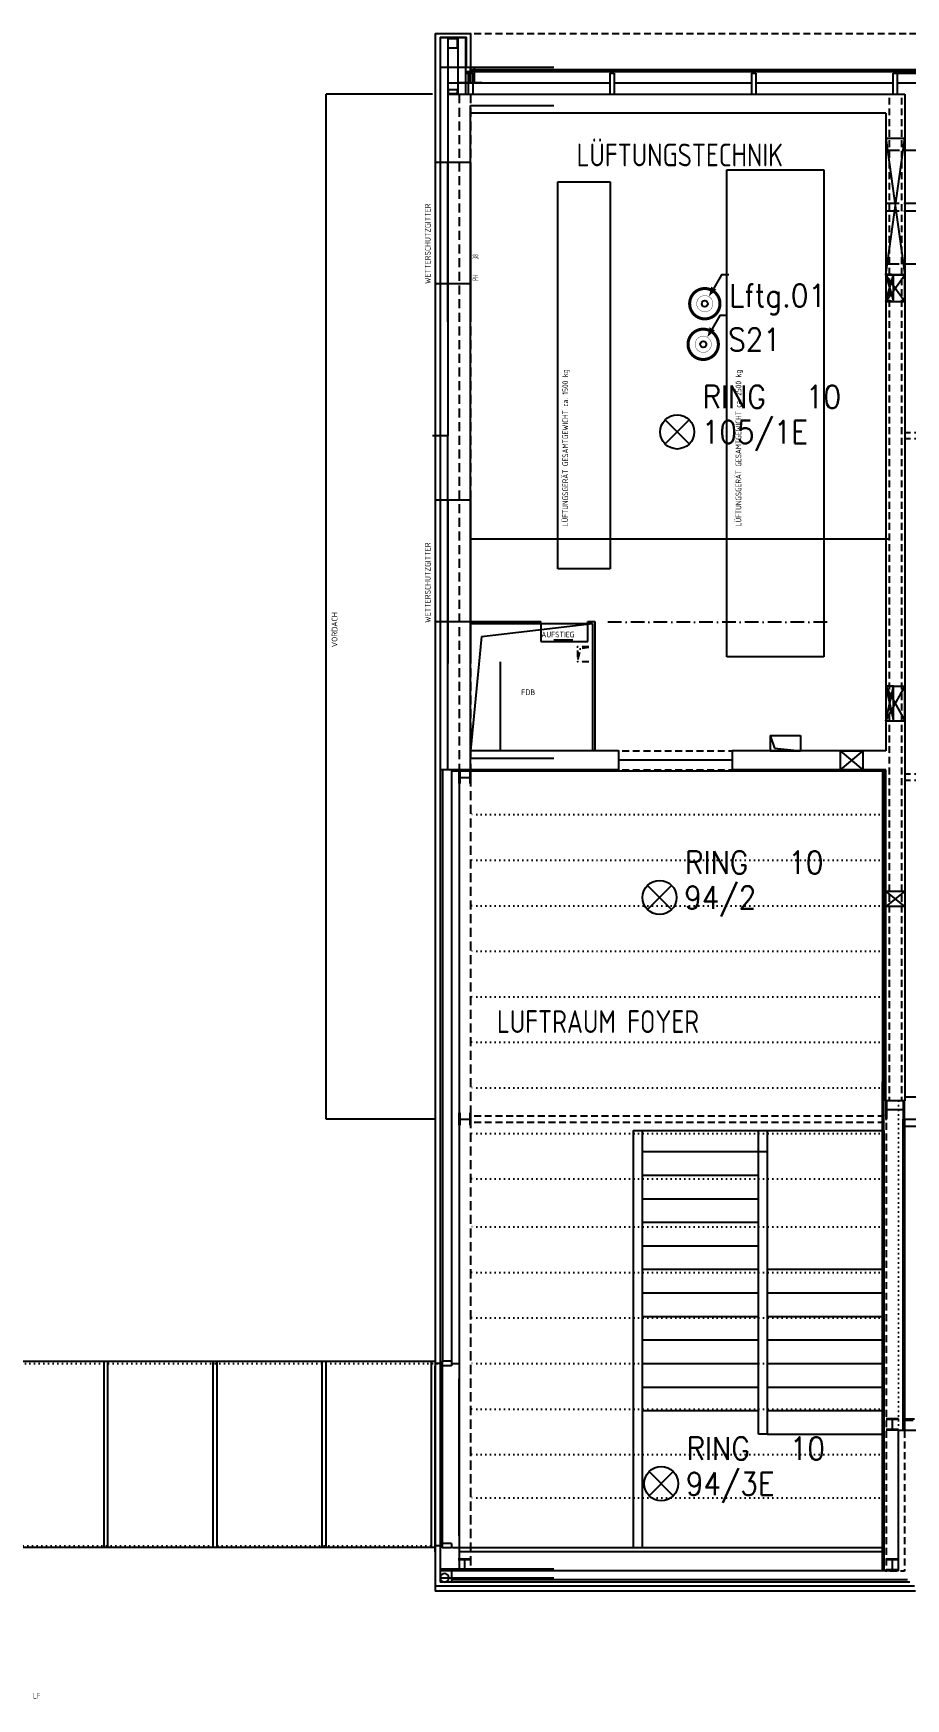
# Model space of a CAD drawing. Extents: x -85 to 7936, y -77 to 3090.
# Drawn here: x 4515 to 5665, y 746 to 2940 of the extents above; entities that cross this region are included whole.
import ezdxf
from ezdxf.enums import TextEntityAlignment as Align

# ---------------------------------------------------------------- set-up
doc = ezdxf.new("R2010")
doc.units = 0
doc.header["$LTSCALE"] = 120
for name, pattern in [('Y$0$ACHSE', [0.115, 0, -0.04, 0.075, 0]), ('Y$0$PUNKT_1MM', [0.05, 0, -0.05]), ('Z$0$ACHSE', [0.115, 0, -0.04, 0.075, 0]), ('Z$0$PUNKT_1MM', [0.05, 0, -0.05]), ('Z$0$STRICH_2_1MM', [0.15, 0.1, -0.05]), ('Z$0$STRICH_3_1MM_KANTEN', [0.2, 0.15, -0.05]), ('Z$0$STRICHPUNKT_3_1_1MM_ACHSEN', [0.25, 0.15, -0.05, 0, -0.05])]:
    doc.linetypes.add(name, pattern=pattern)
doc.layers.get('0').update_dxf_attribs({"linetype": 'CONTINUOUS'})
doc.layers.add('SECO-BRAND', color=240, linetype='CONTINUOUS')
doc.layers.add('SECO-BRAND_LOOP', color=81, linetype='CONTINUOUS')
doc.styles.add('ROMANS', font='romans.shx', dxfattribs={"width": 0.9})
doc.styles.add('SMALL', font='ISO.SHX', dxfattribs={"height": 12.5})

# ---------------------------------------------------------------- blocks, each defined once
blk = doc.blocks.new('SecoS-anschluss steuerung')
at = {"const_width": 0.4}
for points in [[(-0.02, 0, -1), (0.02, 0, 0.956007)], [(-0.02, 0, 1), (0.02, 0, -0.956007)]]:
    blk.add_lwpolyline(points, format="xyb", dxfattribs=at)
blk.add_lwpolyline([(0.055, 0.095, 0, 0.08, 0), (0.118, 0.205, 0.1, 0.1, 0)], format="xyseb")
blk.add_lwpolyline([(0.315, 0.379), (0.219, 0.379), (0.118, 0.205)])
at = {"const_width": 0.00445}
blk.add_lwpolyline([(-0.107, 0, 1), (0.107, 0, 1)], format="xyb", close=True, dxfattribs=at)
blk.add_circle((0, 0), 0.04)
at = {"style": 'ROMANS', "width": 0.9, "flags": 1}
for tag, p in [('PRODUKT_1', (-0.344, -0.029)), ('PRODUKT_2', (-0.344, -0.479)), ('TECHNIK', (-0.344, -0.931)), ('SECOPOS', (-0.344, -1.393))]:
    blk.add_attdef(tag, text='', height=0.3, dxfattribs=at).set_placement(p, align=Align.RIGHT)
at = {"color": 81, "style": 'ROMANS', "width": 0.9}
for tag, p in [('MELDERNUMMER', (0.33, -0.013)), ('LINE_1', (0.33, -0.461)), ('LINE_2', (0.33, -0.913)), ('ZUSATZTEXT', (0.33, -1.358))]:
    blk.add_attdef(tag, p, '', height=0.3, dxfattribs=at)
at = {"layer": 'SECO-BRAND_LOOP', "color": 7, "style": 'ROMANS', "width": 0.8}
for tag, p, flags in [('RING', (0.33, 0.436), 9), ('RINGNUMMER', (1.294, 0.436), 1)]:
    blk.add_attdef(tag, p, '', height=0.3, dxfattribs=dict(at, flags=flags))
blk = doc.blocks.new('SecoS-opt')
for p, q in [((0.159, 0.159), (-0.159, -0.159)), ((-0.159, 0.159), (0.159, -0.159))]:
    blk.add_line(p, q)
blk.add_circle((0, 0), 0.225)
at = {"style": 'ROMANS', "width": 0.9, "flags": 1}
for tag, p in [('PRODUKT_1', (-0.344, -0.147)), ('PRODUKT_2', (-0.344, -0.597)), ('TECHNIK', (-0.344, -1.049)), ('SECOPOS', (-0.344, -1.511))]:
    blk.add_attdef(tag, text='', height=0.3, dxfattribs=at).set_placement(p, align=Align.RIGHT)
at = {"color": 81, "style": 'ROMANS', "width": 0.9}
for tag, p in [('MELDERNUMMER', (0.33, -0.131)), ('LINE_1', (0.33, -0.989)), ('LINE_2', (0.33, -1.441)), ('ZUSATZTEXT', (0.33, -1.886))]:
    blk.add_attdef(tag, p, '', height=0.3, dxfattribs=at)
at = {"layer": 'SECO-BRAND_LOOP', "color": 7, "style": 'ROMANS', "width": 0.8, "flags": 8}
blk.add_attdef('RING', (0.33, -0.579), '', height=0.3, dxfattribs=at)
at = {"layer": 'SECO-BRAND_LOOP', "color": 7, "style": 'ROMANS', "width": 0.8}
blk.add_attdef('RINGNUMMER', (1.294, -0.579), '', height=0.3, dxfattribs=at)

msp = doc.modelspace()

# ---------------------------------------------------------------- linework, layer by layer
at = {"color": 252, "linetype": 'Continuous'}
for p, q in [((5045, 2940), (5045, 888)), ((5045, 2940), (5091.5, 2940)), ((5045, 2940), (5091.5, 2940)), ((5091.5, 2940), (5091.5, 2887.5)), ((5091.5, 2940), (5091.5, 2890)), ((5045, 2937), (5045, 888)), ((5051.5, 2935), (5051.5, 2657.5)), ((5051.5, 2935), (5086.5, 2935)), ((5051.5, 2934), (5051.5, 2710)), ((5085.3, 2934), (5051.5, 2934)), ((5061.5, 2934.2), (5061.5, 2860)), ((5062.3, 2933.1), (5074.3, 2933.1)), ((5062.3, 2921.1), (5062.3, 2933.1)), ((5062.3, 2921.1), (5074.3, 2921.1)), ((5074.3, 2921.1), (5074.3, 2933.1)), ((5075.3, 2860.3), (5075.3, 2934.2)), ((5085.3, 2860.5), (5085.3, 2934)), ((5086.5, 2895), (5086.5, 2935)), ((5201.5, 2895), (5051.5, 2895)), ((5061.5, 2875), (5061.5, 2710)), ((5061.5, 2875), (5201.5, 2875)), ((5061.5, 2875), (5201.5, 2875)), ((5106.5, 2875), (5076.5, 2875)), ((5085.3, 2889.9), (7898, 2889.9)), ((5085.3, 2887.5), (5094.5, 2887.5)), ((5088.5, 2887.5), (5088.5, 2860)), ((5088.5, 2887.5), (5094.5, 2887.5)), ((5091.5, 2880), (5091.5, 2895)), ((5091.5, 2895), (5091.5, 2880)), ((5091.5, 2892.5), (7891.5, 2892.5)), ((5091.5, 2875), (5091.5, 2890)), ((5091.5, 2890), (5091.5, 2875)), ((5091.5, 2875), (5201.5, 2875)), ((5094.5, 2887.5), (5094.5, 2860)), ((5094.5, 2875), (5275.1, 2875)), ((5096.5, 2895), (5096.5, 2875)), ((5275.1, 2887.5), (5275.1, 2860.5)), ((5275.1, 2887.5), (5281.1, 2887.5)), ((5275.1, 2887.5), (5281.1, 2887.5)), ((5278.1, 2887.5), (5278.1, 2889.9)), ((5281.1, 2887.5), (5281.1, 2860.5)), ((5281.1, 2875), (5461.8, 2875)), ((5461.8, 2887.5), (5461.8, 2860.2)), ((5461.8, 2887.5), (5467.8, 2887.5)), ((5461.8, 2887.5), (5467.8, 2887.5)), ((5464.8, 2887.5), (5464.8, 2889.9)), ((5467.8, 2887.5), (5467.8, 2860.2)), ((5467.8, 2875), (5648.5, 2875)), ((5648.5, 2887.5), (7898, 2887.5)), ((5648.5, 2860), (5648.5, 2887.5)), ((5648.5, 2887.5), (5654.5, 2887.5)), ((5651.5, 2887.5), (5651.5, 2889.9)), ((5654.5, 2860), (5654.5, 2887.5)), ((5654.5, 2875), (5835.1, 2875)), ((4901.5, 1510), (4901.5, 2860)), ((5041.5, 2860), (4901.5, 2860)), ((4901.5, 1510), (4901.5, 2860)), ((5041.5, 2860), (4901.5, 2860)), ((5061.5, 2860), (5664, 2860)), ((5061.5, 2860), (5061.5, 2770)), ((5062.3, 2865.9), (5074.3, 2865.9)), ((5062.3, 2865.9), (5062.3, 2860.9)), ((5062.3, 2860.9), (5074.3, 2860.9)), ((5074.3, 2860.9), (5074.3, 2865.9)), ((5664, 2860), (5664, 1970)), ((5091.5, 2560), (5091.5, 2845)), ((5091.5, 2845), (5201.5, 2845)), ((5639, 2834.9), (5091.5, 2834.9)), ((5091.5, 2770), (5091.5, 2834.9)), ((5639, 2834.9), (5639, 1995)), ((5639, 2802), (5664, 2802)), ((5639, 2802), (5664, 2622)), ((5639, 2622), (5664, 2802)), ((5061.5, 2770), (5045, 2770)), ((5061.5, 2610), (5061.5, 2770)), ((5091.5, 2770), (5061.5, 2770)), ((5091.5, 2770), (5091.5, 2610)), ((5206.8, 2234.8), (5206.8, 2744.4)), ((5206.8, 2744.4), (5275.7, 2744.4)), ((5275.7, 2744.4), (5275.7, 2234.8)), ((5429.3, 2118.7), (5429.3, 2760.1)), ((5429.3, 2760.1), (5557.2, 2760.1)), ((5557.2, 2760.1), (5557.2, 2118.7)), ((5051.5, 2710), (5051.5, 2410)), ((5061.5, 2560), (5061.5, 2710)), ((5061.5, 2710), (5061.5, 2560)), ((5091.5, 2710), (5091.5, 2560)), ((5051.5, 2657.5), (5051.5, 2410)), ((5646.5, 2622.5), (5639, 2622.5)), ((5639, 2622), (5664, 2622)), ((5664, 2622), (5639, 2622)), ((5639, 2587), (5664, 2622)), ((5639, 2622), (5664, 2587)), ((5649, 2622), (5639, 2622)), ((5639, 2587), (5649, 2622)), ((5639, 2622), (5649, 2587)), ((5639, 2622), (5639, 2587)), ((5639, 2622), (5639, 2587)), ((5649, 2587), (5649, 2622)), ((5664, 2587), (5664, 2622)), ((5061.5, 2610), (5045, 2610)), ((5061.5, 2610), (5061.5, 2410)), ((5091.5, 2610), (5061.5, 2610)), ((5091.5, 2325), (5091.5, 2610)), ((5639, 2587.5), (5646.5, 2587.5)), ((5639, 2587), (5664, 2587)), ((5639, 2587), (5649, 2587)), ((5061.5, 2560), (5061.5, 2410)), ((5091.5, 2110), (5091.5, 2560)), ((5051.5, 2415.5), (5051.5, 915)), ((5061.5, 2410), (5041.5, 2410)), ((5061.5, 2410), (5045, 2410)), ((5051.5, 2412.5), (5051.5, 900)), ((5061.5, 2325), (5061.5, 2410)), ((5061.5, 2110), (5061.5, 2410)), ((5061.5, 2325), (5045, 2325)), ((5061.5, 2325), (5061.5, 2165)), ((5091.5, 2325), (5061.5, 2325)), ((5091.5, 2325), (5091.5, 2165)), ((5061.5, 2260), (5061.5, 2110)), ((5091.5, 2274.1), (5643.5, 2274.1)), ((5091.5, 2260), (5091.5, 2110)), ((5275.7, 2234.8), (5206.8, 2234.8)), ((5061.5, 2165), (5045, 2165)), ((5061.5, 1970), (5061.5, 2165)), ((5091.5, 2165), (5061.5, 2165)), ((5091.5, 2165.5), (5184.2, 2165.5)), ((5091.5, 1995), (5091.5, 2165)), ((5091.5, 2162.5), (5252.5, 2162.5)), ((5158.5, 2162.5), (5091.5, 2162.5)), ((5106.2, 2145.6), (5252.5, 2162.5)), ((5184.2, 2162.5), (5184.2, 2165.5)), ((5184.2, 2162.5), (5184.2, 2138.9)), ((5246, 2162.5), (5246, 2165.5)), ((5246, 2165.5), (5255.5, 2165.5)), ((5246, 2138.9), (5246, 2162.5)), ((5252.5, 2162.5), (5252.5, 1995)), ((5255.5, 2165.5), (5255.5, 1995)), ((5106.2, 2145.6), (5091.5, 1995)), ((5184.2, 2138.9), (5246, 2138.9)), ((5201.5, 2141.2), (5226.5, 2141.2)), ((5061.5, 1970), (5061.5, 2110)), ((5091.5, 1970), (5091.5, 2110)), ((5131.1, 1995), (5131.1, 2112.1)), ((5557.2, 2118.7), (5429.3, 2118.7)), ((5649, 2080), (5639, 2080)), ((5639, 2080), (5639, 2035)), ((5649, 2079.5), (5639, 2079.5)), ((5664, 2079.5), (5639, 2079.5)), ((5639, 2034.5), (5649, 2079.5)), ((5639, 2079.5), (5649, 2034.5)), ((5639, 2034.5), (5664, 2079.5)), ((5639, 2079.5), (5664, 2034.5)), ((5639, 2079.5), (5639, 2034.5)), ((5639, 2079.5), (5639, 2034.5)), ((5649, 2035), (5649, 2080)), ((5649, 2034.5), (5649, 2079.5)), ((5664, 2034.5), (5664, 2079.5)), ((5639, 2034.5), (5664, 2034.5)), ((5486.4, 2015), (5492.3, 1998.5)), ((5486.4, 2015), (5526.4, 2015)), ((5486.4, 2015), (5486.4, 1995)), ((5492.3, 1998.5), (5526.4, 1995)), ((5526.4, 2015), (5526.4, 1995)), ((5286.6, 1995), (5091.5, 1995)), ((5201.5, 1985), (5091.5, 1985)), ((5286.6, 1995), (5286.6, 1970)), ((5286.6, 1983), (5436.6, 1983)), ((5639, 1995), (5436.6, 1995)), ((5436.6, 1995), (5436.6, 1970)), ((5486.4, 1995), (5526.4, 1995)), ((5579.2, 1995), (5609.2, 1995)), ((5579.2, 1970), (5609.2, 1995)), ((5609.2, 1970), (5579.2, 1995)), ((5579.2, 1970), (5579.2, 1995)), ((5609.2, 1970), (5609.2, 1995)), ((5066.6, 1970), (5051.5, 1970)), ((5054.6, 1970), (5054.6, 1191)), ((5286.6, 1970), (5061.5, 1970)), ((5201.5, 1970), (5061.5, 1970)), ((5066.6, 1970), (5066.6, 1185)), ((5066.6, 1970), (5066.6, 1188)), ((5634.5, 1968), (5066.6, 1968)), ((5076.3, 1968), (5076.3, 1952)), ((5076.3, 1968), (5076.3, 1952)), ((5076.3, 1960), (5091.5, 1960)), ((5076.3, 1960), (5091.5, 1960)), ((5076.5, 1970), (5076.5, 1160.3)), ((5076.5, 1970), (5076.5, 1160.3)), ((5077.3, 1968), (5077.3, 1952)), ((5077.3, 1968), (5077.3, 1952)), ((5090.5, 1968), (5090.5, 1952)), ((5090.5, 1968), (5090.5, 1952)), ((5091.5, 1968), (5091.5, 1952)), ((5091.5, 1968), (5091.5, 1952)), ((5286.6, 1970), (5286.6, 1968)), ((5639, 1970), (5436.6, 1970)), ((5436.6, 1970), (5436.6, 1968)), ((5609.2, 1970), (5579.2, 1970)), ((5634.5, 1968), (5634.5, 943)), ((5636.5, 1133), (5636.5, 1970)), ((5639, 1534), (5639, 1970)), ((5664, 1970), (5664, 1534)), ((5639, 1810), (5664, 1810)), ((5664, 1810), (5639, 1790)), ((5664, 1790), (5639, 1810)), ((5639, 1790), (5639, 1810)), ((5664, 1810), (5664, 1790)), ((5664, 1790), (5639, 1790)), ((5076.5, 1739.2), (5076.5, 919.6)), ((5076.5, 1733.7), (5076.5, 917.9)), ((5634.5, 915), (5634.5, 1559)), ((5664, 1539), (7891.5, 1539)), ((5076.3, 1518), (5076.3, 1502)), ((5076.3, 1518), (5076.3, 1502)), ((5077.3, 1518), (5077.3, 1502)), ((5077.3, 1518), (5077.3, 1502)), ((5090.5, 1518), (5090.5, 1502)), ((5090.5, 1518), (5090.5, 1502)), ((5091.5, 1518), (5091.5, 1502)), ((5091.5, 1518), (5091.5, 1502)), ((5664, 1534), (5639, 1534)), ((5639.5, 1510), (5639.5, 1534)), ((5640.5, 1510), (5640.5, 1534)), ((5662.5, 1522), (5640.5, 1522)), ((5662.5, 1510), (5662.5, 1534)), ((5663.5, 1510), (5663.5, 1534)), ((5041.5, 1510), (4901.5, 1510)), ((5041.5, 1510), (4901.5, 1510)), ((5046.5, 1510), (5041.5, 1510)), ((5046.5, 1510), (5041.5, 1510)), ((5076.3, 1510), (5091.5, 1510)), ((5076.3, 1510), (5091.5, 1510)), ((5076.5, 1511.7), (5076.5, 1510)), ((5306, 1495), (5306, 945)), ((5306, 1495), (5634.5, 1495)), ((5318, 1495), (5318, 945)), ((5471, 1095), (5471, 1495)), ((5483, 1095), (5483, 1495)), ((5636.5, 948), (5636.5, 1509.4)), ((5636.5, 1495), (5636.5, 1100)), ((5661.5, 1510), (7914.5, 1510)), ((5661.5, 1510), (5661.5, 1100)), ((7914.5, 1500), (5661.5, 1500)), ((5663.5, 1510), (5663.5, 1100)), ((5318, 1467), (5468, 1467)), ((5318, 1467), (5483, 1467)), ((5318, 1436), (5471, 1436)), ((5318, 1405), (5471, 1405)), ((5318, 1374), (5471, 1374)), ((5318, 1343), (5471, 1343)), ((5318, 1312), (5471, 1312)), ((5483, 1312), (5634.5, 1312)), ((5318, 1281), (5471, 1281)), ((5483, 1281), (5634.5, 1281)), ((5318, 1250), (5471, 1250)), ((5483, 1250), (5634.5, 1250)), ((5318, 1219), (5471, 1219)), ((5483, 1219), (5634.5, 1219)), ((5045, 1190.5), (4465, 1190.5)), ((5045, 1190.5), (4465, 1190.5)), ((4608.7, 945.5), (4608.7, 1190.5)), ((4608.7, 945.5), (4608.7, 1190.5)), ((4613.7, 945.5), (4613.7, 1190.5)), ((4613.7, 945.5), (4613.7, 1190.5)), ((4752.5, 945.5), (4752.5, 1190.5)), ((4752.5, 945.5), (4752.5, 1190.5)), ((4757.5, 945.5), (4757.5, 1190.5)), ((4757.5, 945.5), (4757.5, 1190.5)), ((4896.2, 945.5), (4896.2, 1190.5)), ((4896.2, 945.5), (4896.2, 1190.5)), ((4901.2, 945.5), (4901.2, 1190.5)), ((4901.2, 945.5), (4901.2, 1190.5)), ((5040, 945.5), (5040, 1190.5)), ((5040, 945.5), (5040, 1190.5)), ((5054, 1188), (5045, 1188)), ((5054, 1188), (5045, 1188)), ((5045, 940), (5045, 1185)), ((5045, 940), (5045, 1185)), ((5054, 1191), (5054, 1185)), ((5066.5, 1191), (5054, 1191)), ((5054, 1191), (5054, 1185)), ((5066.5, 1191), (5054, 1191)), ((5054, 1188), (5054, 945)), ((5066.6, 1185), (5054, 1185)), ((5054, 1185), (5054, 945)), ((5066.6, 1185), (5054, 1185)), ((5066.6, 1191), (5066.6, 1185)), ((5066.6, 1191), (5066.6, 1185)), ((5066.6, 1188), (5076.5, 1188)), ((5066.6, 1188), (5076.5, 1188)), ((5318, 1188), (5471, 1188)), ((5483, 1188), (5634.5, 1188)), ((5051.5, 1162.5), (5051.5, 926.5)), ((5051.5, 1162.5), (5051.5, 926.5)), ((5318, 1157), (5471, 1157)), ((5483, 1157), (5634.5, 1157)), ((5318, 1126), (5471, 1126)), ((5483, 1126), (5634.5, 1126)), ((5636.5, 1100), (5636.5, 915)), ((5655.5, 1115.2), (5639.5, 1115.2)), ((5655.5, 1114.2), (5639.5, 1114.2)), ((5655.5, 1101), (5639.5, 1101)), ((5655.5, 1100), (5639.5, 1100)), ((5647.5, 1115.2), (5647.5, 1100)), ((5655.5, 1114.2), (5655.5, 1115.2)), ((5655.5, 915), (5655.5, 1101)), ((5656.4, 1100), (7891.5, 1100)), ((5663.5, 1115.2), (5677, 1115.2)), ((5663.5, 1113.2), (5675, 1113.2)), ((5483, 1095), (5471, 1095)), ((5483, 1095), (5634.5, 1095)), ((5045, 945.5), (4465, 945.5)), ((5045, 945.5), (4465, 945.5)), ((5054, 948), (5045, 948)), ((5054, 948), (5045, 948)), ((5066.5, 951), (5054, 951)), ((5054, 951), (5054, 945)), ((5066.5, 951), (5054, 951)), ((5054, 951), (5054, 945)), ((5066.5, 945), (5054, 945)), ((5066.5, 945), (5054, 945)), ((5066.5, 951), (5066.5, 945)), ((5066.5, 951), (5066.5, 945)), ((5076.5, 945), (5067.7, 945)), ((5076.5, 945), (5067.7, 945)), ((5076.5, 948), (5076.5, 916.6)), ((5076.5, 948), (5076.5, 916.6)), ((5634.5, 945), (5076.5, 945)), ((5201.5, 945), (5076.5, 945)), ((5091.5, 930.2), (5075.5, 930.2)), ((5091.5, 930.2), (5075.5, 930.2)), ((5091.5, 929.2), (5075.5, 929.2)), ((5091.5, 929.2), (5075.5, 929.2)), ((5634.5, 940), (5076.5, 940)), ((5201.5, 940), (5076.5, 940)), ((5083.5, 930.2), (5083.5, 915)), ((5083.5, 930.2), (5083.5, 915)), ((5655.5, 930.2), (5639.5, 930.2)), ((5655.5, 929.2), (5639.5, 929.2)), ((5647.5, 930.2), (5647.5, 915)), ((5201.5, 917), (5051.5, 917)), ((5655.5, 915), (5051.5, 915)), ((5201.5, 905), (5051.5, 905)), ((5201.5, 900), (5051.5, 900)), ((5066.5, 915), (5066.5, 900)), ((5667.5, 903), (5066.5, 903)), ((5670.5, 900), (5066.5, 900)), ((5091.5, 916), (5075.5, 916)), ((5091.5, 916), (5075.5, 916)), ((5091.5, 915), (5075.5, 915)), ((5091.5, 915), (5075.5, 915)), ((5201.5, 917), (5076.5, 917)), ((5076.5, 916.6), (5076.5, 914.9)), ((5655.5, 916), (5639.5, 916)), ((5655.5, 915), (5639.5, 915)), ((5677, 894.5), (5045, 894.5)), ((5678, 888), (5045, 888)), ((5201.5, 888), (5045, 888))]:
    msp.add_line(p, q, dxfattribs=at)
at = {"color": 252, "linetype": 'Z$0$ACHSE'}
for p, q in [((5091.5, 2940), (7891.5, 2940)), ((5643.5, 2860), (5643.5, 1534)), ((5659.5, 2860), (5659.5, 1534)), ((7888.5, 2414), (5664, 2414)), ((7888.5, 2406), (5664, 2406)), ((5232.5, 2132.1), (5232.5, 2112.1)), ((5252.5, 2132.1), (5232.5, 2132.1)), ((5236, 2129.2), (5232.5, 2112.1)), ((5252.5, 2132.1), (5236, 2129.2)), ((5252.5, 2132.1), (5252.5, 2112.1)), ((5252.5, 2112.1), (5232.5, 2112.1)), ((5286.6, 1995), (5436.6, 1995)), ((5286.6, 1970), (5436.6, 1970)), ((7888.5, 1964), (5664, 1964)), ((7888.5, 1956), (5664, 1956)), ((5091.5, 1514), (5638.9, 1514)), ((5091.5, 1506), (5638.9, 1506)), ((5639.5, 1510), (5639.5, 914.5)), ((5663.5, 1510), (5663.5, 914.4)), ((5076.5, 956), (5076.5, 1162.3)), ((5639.5, 915), (5663.5, 915))]:
    msp.add_line(p, q, dxfattribs=at)
at = {"color": 252, "linetype": 'Z$0$STRICH_2_1MM'}
for p, q in [((5076.5, 2860), (5076.5, 915)), ((5091.5, 2860), (5091.5, 915))]:
    msp.add_line(p, q, dxfattribs=at)
at = {"color": 252, "linetype": 'Z$0$STRICH_3_1MM_KANTEN'}
for p, q in [((5638.9, 2786.2), (7876.5, 2786.2)), ((5638.8, 2716.2), (7876.5, 2716.2)), ((5638.8, 2706.2), (7876.5, 2706.2)), ((5638.6, 2636.2), (7876.5, 2636.2))]:
    msp.add_line(p, q, dxfattribs=at)
at = {"color": 252, "linetype": 'Z$0$STRICHPUNKT_3_1_1MM_ACHSEN'}
msp.add_line((5561.5, 2164.3), (5270.5, 2164.3), dxfattribs=at)
at = {"color": 252, "linetype": 'Z$0$PUNKT_1MM'}
for p, q in [((5636.5, 1911), (5091.5, 1911)), ((5636.5, 1851), (5091.5, 1851)), ((5636.5, 1791), (5091.5, 1791)), ((5636.5, 1731), (5091.5, 1731)), ((5636.5, 1671), (5091.5, 1671)), ((5636.5, 1611), (5091.5, 1611)), ((5636.5, 1551), (5091.5, 1551)), ((5655.5, 1534), (5655.5, 1100)), ((5636.5, 1491), (5091.5, 1491)), ((5636.5, 1431), (5091.5, 1431)), ((5636.5, 1368), (5091.5, 1368)), ((5636.5, 1308), (5091.5, 1308)), ((5636.5, 1248), (5091.5, 1248)), ((5053.8, 1188), (4465, 1188)), ((5636.5, 1188), (5091.5, 1188)), ((5636.5, 1128), (5091.5, 1128)), ((5636.5, 1068), (5091.5, 1068)), ((5636.5, 1011), (5091.5, 1011)), ((5045, 948), (4465, 948))]:
    msp.add_line(p, q, dxfattribs=at)
at = {"color": 252, "linetype": 'Y$0$PUNKT_1MM'}
for p, q in [((5053.8, 1188), (4465, 1188)), ((5045, 948), (4465, 948))]:
    msp.add_line(p, q, dxfattribs=at)
at = {"color": 252, "linetype": 'Y$0$ACHSE'}
msp.add_line((5076.5, 961.5), (5076.5, 1167.8), dxfattribs=at)
at = {"color": 252, "linetype": 'Continuous'}
for start, end in [(0, 180), (180, 0)]:
    msp.add_arc((5057.2, 905.7), 5.75, start, end, dxfattribs=at)

# ---------------------------------------------------------------- block references
at = {"layer": 'SECO-BRAND'}
ref = msp.add_blockref('SecoS-anschluss steuerung', (5400.4, 2583.9), dxfattribs=dict(at, xscale=100, yscale=100, zscale=100))
ref.add_attrib('LINE_1', 'Lftg.01', (5432.8, 2579.6), dxfattribs={"layer": '0', "color": 81, "height": 30, "style": 'ROMANS', "width": 0.9})
ref = msp.add_blockref('SecoS-anschluss steuerung', (5398.3, 2530.4), dxfattribs=dict(at, xscale=100, yscale=100, zscale=100))
ref.add_attrib('MELDERNUMMER', 'S21', (5431.2, 2521.6), dxfattribs={"layer": '0', "color": 81, "height": 30, "style": 'ROMANS', "width": 0.9})
ref = msp.add_blockref('SecoS-opt', (5364, 2415, 280), dxfattribs=dict(at, xscale=100, yscale=100, zscale=100))
ref.add_attrib('MELDERNUMMER', '105/1E', (5396.5, 2399.9, -27720), dxfattribs={"layer": '0', "color": 81, "height": 30, "style": 'ROMANS', "width": 0.9})
ref.add_attrib('RINGNUMMER', '10', (5533.6, 2446.3, -27720), dxfattribs={"layer": 'SECO-BRAND_LOOP', "color": 7, "height": 30, "style": 'ROMANS', "width": 0.9})
ref.add_attrib('RING', 'RING', (5397.6, 2446.3, -27720), dxfattribs={"layer": 'SECO-BRAND_LOOP', "color": 7, "height": 30, "style": 'ROMANS', "width": 0.9, "flags": 8})
ref = msp.add_blockref('SecoS-opt', (5340.8, 1801.8, 280), dxfattribs=dict(at, xscale=100, yscale=100, zscale=100))
ref.add_attrib('MELDERNUMMER', '94/2', (5373.3, 1786.7, -27720), dxfattribs={"layer": '0', "color": 81, "height": 30, "style": 'ROMANS', "width": 0.9})
ref.add_attrib('RINGNUMMER', '10', (5510.4, 1833, -27720), dxfattribs={"layer": 'SECO-BRAND_LOOP', "color": 7, "height": 30, "style": 'ROMANS', "width": 0.9})
ref.add_attrib('RING', 'RING', (5374.4, 1833, -27720), dxfattribs={"layer": 'SECO-BRAND_LOOP', "color": 7, "height": 30, "style": 'ROMANS', "width": 0.9, "flags": 8})
ref = msp.add_blockref('SecoS-opt', (5342.9, 1029.7, 280), dxfattribs=dict(at, xscale=100, yscale=100, zscale=100))
ref.add_attrib('MELDERNUMMER', '94/3E', (5375.4, 1014.6, -27720), dxfattribs={"layer": '0', "color": 81, "height": 30, "style": 'ROMANS', "width": 0.9})
ref.add_attrib('RINGNUMMER', '10', (5512.5, 1061, -27720), dxfattribs={"layer": 'SECO-BRAND_LOOP', "color": 7, "height": 30, "style": 'ROMANS', "width": 0.9})
ref.add_attrib('RING', 'RING', (5376.5, 1061, -27720), dxfattribs={"layer": 'SECO-BRAND_LOOP', "color": 7, "height": 30, "style": 'ROMANS', "width": 0.9, "flags": 8})

# ---------------------------------------------------------------- texts
at = {"color": 252, "style": 'SMALL'}
for s, height, width, p in [('LÜFTUNGSTECHNIK', 30, 0.874286, (5231.4, 2794.8)), ('AUFSTIEG', 7.5, 0.88323, (5184.9, 2151.9)), ('FDB', 7.5, 0.914286, (5158.3, 2075.8)), ('LUFTRAUM FOYER', 30, 0.874286, (5126.4, 1653.3)), ('LF', 7.5, 0.8, (4515, 754))]:
    msp.add_text(s, height=height, dxfattribs=dict(at, width=width)).set_placement(p, align=Align.TOP_LEFT)
for s, width, p in [('WETTERSCHUTZGITTER', 0.903175, (5031.5, 2610)), ('PH       38', 0.550649, (5094.3, 2614.2)), ('LÜFTUNGSGERÄT GESAMTGEWICHT ca. 1500 kg', 0.852592, (5212.7, 2290.6)), ('LÜFTUNGSGERÄT GESAMTGEWICHT ca. 2500 kg', 0.845113, (5441, 2290.6)), ('WETTERSCHUTZGITTER', 0.903175, (5031.5, 2163.6)), ('VORDACH', 0.938961, (4908.6, 2131.4))]:
    msp.add_text(s, height=7.5, rotation=90, dxfattribs=dict(at, width=width)).set_placement(p, align=Align.TOP_LEFT)

doc.saveas('drawing.dxf')
